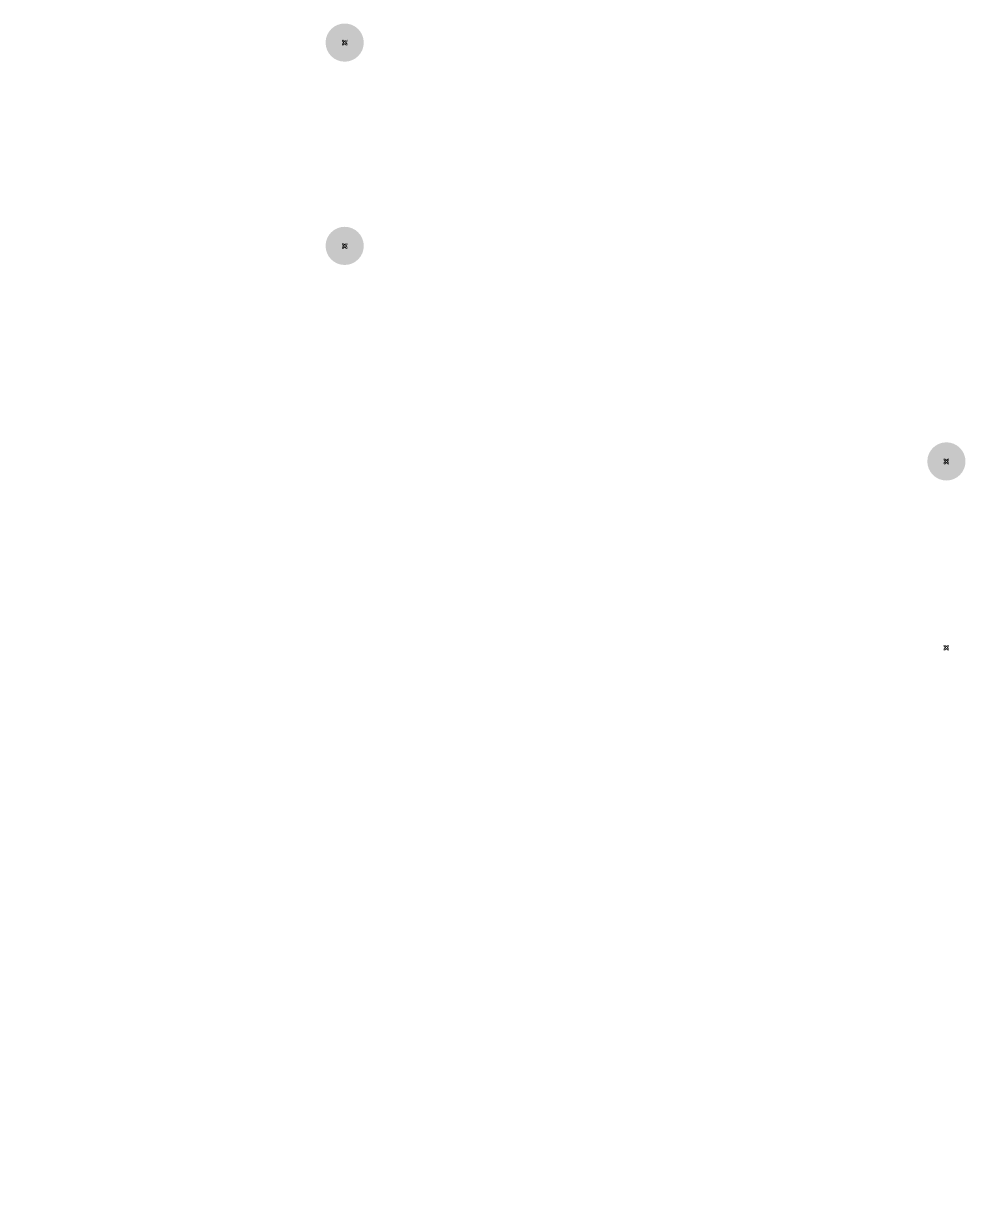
# Model space of a CAD drawing. Header units: millimetres. Extents: x 0 to 418, y 0 to 122.
# Drawn here: x 133.3 to 231, y 0 to 121.7 of the extents above; entities that cross this region are included whole.
import ezdxf

# ---------------------------------------------------------------- set-up
doc = ezdxf.new("R2010")
doc.units = ezdxf.units.MM
for name, color, linetype in [('BottomLayer', 5, 'Continuous'), ('BottomSolder', 6, 'Continuous'), ('DrillDrawing', 1, 'Continuous'), ('MultiLayer', 9, 'Continuous'), ('PadHoleLayer', 156, 'Continuous'), ('TopLayer', 1, 'Continuous'), ('TopSolder', 216, 'Continuous')]:
    doc.layers.add(name, color=color, linetype=linetype)

# ---------------------------------------------------------------- blocks, each defined once
blk = doc.blocks.new('M2_M_____________3')
at = {"layer": 'BottomLayer'}
h = blk.add_hatch(color=5, dxfattribs=at)
edge = h.paths.add_edge_path()
edge.add_arc((0, 0), 1.91, 0, 360)
at = {"layer": 'BottomSolder'}
h = blk.add_hatch(color=6, dxfattribs=at)
edge = h.paths.add_edge_path()
edge.add_arc((0, 0), 1.98, 0, 360)
at = {"layer": 'MultiLayer'}
h = blk.add_hatch(color=9, dxfattribs=at)
edge = h.paths.add_edge_path()
edge.add_arc((0, 0), 1.91, 0, 360)
at = {"layer": 'PadHoleLayer'}
h = blk.add_hatch(color=156, dxfattribs=at)
edge = h.paths.add_edge_path()
edge.add_arc((0, 0), 1.13, 0, 360)
at = {"layer": 'TopLayer'}
h = blk.add_hatch(color=1, dxfattribs=at)
edge = h.paths.add_edge_path()
edge.add_arc((0, 0), 1.91, 0, 360)
at = {"layer": 'TopSolder'}
h = blk.add_hatch(color=216, dxfattribs=at)
edge = h.paths.add_edge_path()
edge.add_arc((0, 0), 1.98, 0, 360)
blk = doc.blocks.new('M2_M_____________8')
at = {"layer": 'BottomLayer'}
h = blk.add_hatch(color=5, dxfattribs=at)
edge = h.paths.add_edge_path()
edge.add_arc((124.8, 0), 1.91, 0, 360)
at = {"layer": 'BottomSolder'}
h = blk.add_hatch(color=6, dxfattribs=at)
edge = h.paths.add_edge_path()
edge.add_arc((124.8, 0), 1.98, 0, 360)
at = {"layer": 'MultiLayer'}
h = blk.add_hatch(color=9, dxfattribs=at)
edge = h.paths.add_edge_path()
edge.add_arc((124.8, 0), 1.91, 0, 360)
at = {"layer": 'PadHoleLayer'}
h = blk.add_hatch(color=156, dxfattribs=at)
edge = h.paths.add_edge_path()
edge.add_arc((124.8, 0), 1.13, 0, 360)
at = {"layer": 'TopLayer'}
h = blk.add_hatch(color=1, dxfattribs=at)
edge = h.paths.add_edge_path()
edge.add_arc((124.8, 0), 1.91, 0, 360)
at = {"layer": 'TopSolder'}
h = blk.add_hatch(color=216, dxfattribs=at)
edge = h.paths.add_edge_path()
edge.add_arc((124.8, 0), 1.98, 0, 360)
blk = doc.blocks.new('M2_M_____________10')
at = {"layer": 'BottomLayer'}
h = blk.add_hatch(color=5, dxfattribs=at)
edge = h.paths.add_edge_path()
edge.add_arc((0, 0), 1.91, 0, 360)
at = {"layer": 'BottomSolder'}
h = blk.add_hatch(color=6, dxfattribs=at)
edge = h.paths.add_edge_path()
edge.add_arc((0, 0), 1.98, 0, 360)
at = {"layer": 'MultiLayer'}
h = blk.add_hatch(color=9, dxfattribs=at)
edge = h.paths.add_edge_path()
edge.add_arc((0, 0), 1.91, 0, 360)
at = {"layer": 'PadHoleLayer'}
h = blk.add_hatch(color=156, dxfattribs=at)
edge = h.paths.add_edge_path()
edge.add_arc((0, 0), 1.13, 0, 360)
at = {"layer": 'TopLayer'}
h = blk.add_hatch(color=1, dxfattribs=at)
edge = h.paths.add_edge_path()
edge.add_arc((0, 0), 1.91, 0, 360)
at = {"layer": 'TopSolder'}
h = blk.add_hatch(color=216, dxfattribs=at)
edge = h.paths.add_edge_path()
edge.add_arc((0, 0), 1.98, 0, 360)
blk = doc.blocks.new('M2_M_____________11')
at = {"layer": 'BottomLayer'}
h = blk.add_hatch(color=5, dxfattribs=at)
edge = h.paths.add_edge_path()
edge.add_arc((0, 0), 1.91, 0, 360)
at = {"layer": 'BottomSolder'}
h = blk.add_hatch(color=6, dxfattribs=at)
edge = h.paths.add_edge_path()
edge.add_arc((0, 0), 1.98, 0, 360)
at = {"layer": 'MultiLayer'}
h = blk.add_hatch(color=9, dxfattribs=at)
edge = h.paths.add_edge_path()
edge.add_arc((0, 0), 1.91, 0, 360)
at = {"layer": 'PadHoleLayer'}
h = blk.add_hatch(color=156, dxfattribs=at)
edge = h.paths.add_edge_path()
edge.add_arc((0, 0), 1.13, 0, 360)
at = {"layer": 'TopLayer'}
h = blk.add_hatch(color=1, dxfattribs=at)
edge = h.paths.add_edge_path()
edge.add_arc((0, 0), 1.91, 0, 360)
at = {"layer": 'TopSolder'}
h = blk.add_hatch(color=216, dxfattribs=at)
edge = h.paths.add_edge_path()
edge.add_arc((0, 0), 1.98, 0, 360)

msp = doc.modelspace()

# ---------------------------------------------------------------- linework, layer by layer
at = {"layer": 'DrillDrawing', "const_width": 0.0508}
for points in [[(166.33, 119.89), (166.33, 120.02)], [(166.33, 120.02), (166.45, 120.02)], [(166.33, 119.89), (166.45, 119.76)], [(166.33, 119.63), (166.45, 119.76)], [(166.33, 119.51), (166.33, 119.63)], [(166.33, 119.51), (166.45, 119.51)], [(166.43, 119.84), (166.43, 119.91)], [(166.43, 119.91), (166.51, 119.91)], [(166.43, 119.84), (166.51, 119.76)], [(166.43, 119.68), (166.51, 119.76)], [(166.43, 119.61), (166.43, 119.68)], [(166.43, 119.61), (166.51, 119.61)], [(166.45, 120.02), (166.58, 119.89)], [(166.45, 119.51), (166.58, 119.63)], [(166.51, 119.91), (166.58, 119.84)], [(166.51, 119.61), (166.58, 119.68)], [(166.58, 119.89), (166.71, 120.02)], [(166.58, 119.84), (166.66, 119.91)], [(166.58, 119.68), (166.66, 119.61)], [(166.58, 119.63), (166.71, 119.51)], [(166.66, 119.91), (166.73, 119.91)], [(166.66, 119.76), (166.73, 119.84)], [(166.66, 119.76), (166.73, 119.68)], [(166.66, 119.61), (166.73, 119.61)], [(166.71, 120.02), (166.84, 120.02)], [(166.71, 119.76), (166.84, 119.89)], [(166.71, 119.76), (166.84, 119.63)], [(166.71, 119.51), (166.84, 119.51)], [(166.73, 119.84), (166.73, 119.91)], [(166.73, 119.61), (166.73, 119.68)], [(166.84, 119.89), (166.84, 120.02)], [(166.84, 119.51), (166.84, 119.63)], [(166.33, 98.81), (166.33, 98.93)], [(166.33, 98.93), (166.45, 98.93)], [(166.33, 98.81), (166.45, 98.68)], [(166.33, 98.55), (166.45, 98.68)], [(166.43, 98.76), (166.43, 98.83)], [(166.43, 98.83), (166.51, 98.83)], [(166.43, 98.76), (166.51, 98.68)], [(166.43, 98.6), (166.51, 98.68)], [(166.43, 98.53), (166.43, 98.6)], [(166.45, 98.93), (166.58, 98.81)], [(166.51, 98.83), (166.58, 98.76)], [(166.51, 98.53), (166.58, 98.6)], [(166.58, 98.81), (166.71, 98.93)], [(166.58, 98.76), (166.66, 98.83)], [(166.58, 98.6), (166.66, 98.53)], [(166.66, 98.83), (166.73, 98.83)], [(166.66, 98.68), (166.73, 98.76)], [(166.66, 98.68), (166.73, 98.6)], [(166.71, 98.93), (166.84, 98.93)], [(166.71, 98.68), (166.84, 98.81)], [(166.71, 98.68), (166.84, 98.55)], [(166.73, 98.76), (166.73, 98.83)], [(166.73, 98.53), (166.73, 98.6)], [(166.84, 98.81), (166.84, 98.93)], [(166.33, 98.42), (166.33, 98.55)], [(166.33, 98.42), (166.45, 98.42)], [(166.43, 98.53), (166.51, 98.53)], [(166.45, 98.42), (166.58, 98.55)], [(166.58, 98.55), (166.71, 98.42)], [(166.66, 98.53), (166.73, 98.53)], [(166.71, 98.42), (166.84, 98.42)], [(166.84, 98.42), (166.84, 98.55)], [(228.73, 76.45), (228.73, 76.58)], [(228.73, 76.58), (228.85, 76.58)], [(228.73, 76.45), (228.85, 76.33)], [(228.73, 76.2), (228.85, 76.33)], [(228.73, 76.07), (228.73, 76.2)], [(228.73, 76.07), (228.85, 76.07)], [(228.83, 76.4), (228.83, 76.48)], [(228.83, 76.48), (228.9, 76.48)], [(228.83, 76.4), (228.9, 76.33)], [(228.83, 76.25), (228.9, 76.33)], [(228.83, 76.17), (228.83, 76.25)], [(228.83, 76.17), (228.9, 76.17)], [(228.85, 76.58), (228.98, 76.45)], [(228.85, 76.07), (228.98, 76.2)], [(228.9, 76.48), (228.98, 76.4)], [(228.9, 76.17), (228.98, 76.25)], [(228.98, 76.45), (229.11, 76.58)], [(228.98, 76.4), (229.06, 76.48)], [(228.98, 76.25), (229.06, 76.17)], [(228.98, 76.2), (229.11, 76.07)], [(229.06, 76.48), (229.13, 76.48)], [(229.06, 76.33), (229.13, 76.4)], [(229.06, 76.33), (229.13, 76.25)], [(229.06, 76.17), (229.13, 76.17)], [(229.11, 76.58), (229.24, 76.58)], [(229.11, 76.33), (229.24, 76.45)], [(229.11, 76.33), (229.24, 76.2)], [(229.11, 76.07), (229.24, 76.07)], [(229.13, 76.4), (229.13, 76.48)], [(229.13, 76.17), (229.13, 76.25)], [(229.24, 76.45), (229.24, 76.58)], [(229.24, 76.07), (229.24, 76.2)], [(228.73, 57.15), (228.73, 57.28)], [(228.73, 57.28), (228.85, 57.28)], [(228.85, 57.28), (228.98, 57.15)], [(228.98, 57.15), (229.11, 57.28)], [(229.11, 57.28), (229.24, 57.28)], [(229.24, 57.15), (229.24, 57.28)], [(228.73, 57.15), (228.85, 57.02)], [(228.73, 56.9), (228.85, 57.02)], [(228.73, 56.77), (228.73, 56.9)], [(228.73, 56.77), (228.85, 56.77)], [(228.83, 57.1), (228.83, 57.18)], [(228.83, 57.18), (228.9, 57.18)], [(228.83, 57.1), (228.9, 57.02)], [(228.83, 56.95), (228.9, 57.02)], [(228.83, 56.87), (228.83, 56.95)], [(228.83, 56.87), (228.9, 56.87)], [(228.85, 56.77), (228.98, 56.9)], [(228.9, 57.18), (228.98, 57.1)], [(228.9, 56.87), (228.98, 56.95)], [(228.98, 57.1), (229.06, 57.18)], [(228.98, 56.95), (229.06, 56.87)], [(228.98, 56.9), (229.11, 56.77)], [(229.06, 57.18), (229.13, 57.18)], [(229.06, 57.02), (229.13, 57.1)], [(229.06, 57.02), (229.13, 56.95)], [(229.06, 56.87), (229.13, 56.87)], [(229.11, 57.02), (229.24, 57.15)], [(229.11, 57.02), (229.24, 56.9)], [(229.11, 56.77), (229.24, 56.77)], [(229.13, 57.1), (229.13, 57.18)], [(229.13, 56.87), (229.13, 56.95)], [(229.24, 56.77), (229.24, 56.9)]]:
    msp.add_lwpolyline(points, dxfattribs=at)
at = {"layer": 'DrillDrawing', "const_width": 0.0254}
for points in [[(166.31, 120.02, 1), (166.34, 120.02, 1)], [(166.31, 120.02, 1), (166.34, 120.02, 1)], [(166.31, 119.89, 1), (166.34, 119.89, 1)], [(166.31, 119.89, 1), (166.34, 119.89, 1)], [(166.31, 119.63, 1), (166.34, 119.63, 1)], [(166.31, 119.63, 1), (166.34, 119.63, 1)], [(166.31, 119.51, 1), (166.34, 119.51, 1)], [(166.31, 119.51, 1), (166.34, 119.51, 1)], [(166.42, 119.91, 1), (166.44, 119.91, 1)], [(166.42, 119.91, 1), (166.44, 119.91, 1)], [(166.42, 119.84, 1), (166.44, 119.84, 1)], [(166.42, 119.84, 1), (166.44, 119.84, 1)], [(166.42, 119.68, 1), (166.44, 119.68, 1)], [(166.42, 119.68, 1), (166.44, 119.68, 1)], [(166.42, 119.61, 1), (166.44, 119.61, 1)], [(166.42, 119.61, 1), (166.44, 119.61, 1)], [(166.44, 120.02, 1), (166.47, 120.02, 1)], [(166.44, 120.02, 1), (166.47, 120.02, 1)], [(166.44, 119.76, 1), (166.47, 119.76, 1)], [(166.44, 119.76, 1), (166.47, 119.76, 1)], [(166.44, 119.51, 1), (166.47, 119.51, 1)], [(166.44, 119.51, 1), (166.47, 119.51, 1)], [(166.49, 119.91, 1), (166.52, 119.91, 1)], [(166.49, 119.91, 1), (166.52, 119.91, 1)], [(166.49, 119.76, 1), (166.52, 119.76, 1)], [(166.49, 119.76, 1), (166.52, 119.76, 1)], [(166.49, 119.61, 1), (166.52, 119.61, 1)], [(166.49, 119.61, 1), (166.52, 119.61, 1)], [(166.57, 119.89, 1), (166.59, 119.89, 1)], [(166.57, 119.89, 1), (166.59, 119.89, 1)], [(166.57, 119.84, 1), (166.59, 119.84, 1)], [(166.57, 119.84, 1), (166.59, 119.84, 1)], [(166.57, 119.68, 1), (166.59, 119.68, 1)], [(166.57, 119.68, 1), (166.59, 119.68, 1)], [(166.57, 119.63, 1), (166.59, 119.63, 1)], [(166.57, 119.63, 1), (166.59, 119.63, 1)], [(166.65, 119.91, 1), (166.67, 119.91, 1)], [(166.65, 119.91, 1), (166.67, 119.91, 1)], [(166.65, 119.76, 1), (166.67, 119.76, 1)], [(166.65, 119.76, 1), (166.67, 119.76, 1)], [(166.65, 119.61, 1), (166.67, 119.61, 1)], [(166.65, 119.61, 1), (166.67, 119.61, 1)], [(166.7, 120.02, 1), (166.72, 120.02, 1)], [(166.7, 120.02, 1), (166.72, 120.02, 1)], [(166.7, 119.76, 1), (166.72, 119.76, 1)], [(166.7, 119.76, 1), (166.72, 119.76, 1)], [(166.7, 119.51, 1), (166.72, 119.51, 1)], [(166.7, 119.51, 1), (166.72, 119.51, 1)], [(166.72, 119.91, 1), (166.75, 119.91, 1)], [(166.72, 119.91, 1), (166.75, 119.91, 1)], [(166.72, 119.84, 1), (166.75, 119.84, 1)], [(166.72, 119.84, 1), (166.75, 119.84, 1)], [(166.72, 119.68, 1), (166.75, 119.68, 1)], [(166.72, 119.68, 1), (166.75, 119.68, 1)], [(166.72, 119.61, 1), (166.75, 119.61, 1)], [(166.72, 119.61, 1), (166.75, 119.61, 1)], [(166.82, 120.02, 1), (166.85, 120.02, 1)], [(166.82, 120.02, 1), (166.85, 120.02, 1)], [(166.82, 119.89, 1), (166.85, 119.89, 1)], [(166.82, 119.89, 1), (166.85, 119.89, 1)], [(166.82, 119.63, 1), (166.85, 119.63, 1)], [(166.82, 119.63, 1), (166.85, 119.63, 1)], [(166.82, 119.51, 1), (166.85, 119.51, 1)], [(166.82, 119.51, 1), (166.85, 119.51, 1)], [(166.31, 98.93, 1), (166.34, 98.93, 1)], [(166.31, 98.93, 1), (166.34, 98.93, 1)], [(166.31, 98.81, 1), (166.34, 98.81, 1)], [(166.31, 98.81, 1), (166.34, 98.81, 1)], [(166.42, 98.83, 1), (166.44, 98.83, 1)], [(166.42, 98.83, 1), (166.44, 98.83, 1)], [(166.42, 98.76, 1), (166.44, 98.76, 1)], [(166.42, 98.76, 1), (166.44, 98.76, 1)], [(166.42, 98.6, 1), (166.44, 98.6, 1)], [(166.42, 98.6, 1), (166.44, 98.6, 1)], [(166.44, 98.93, 1), (166.47, 98.93, 1)], [(166.44, 98.93, 1), (166.47, 98.93, 1)], [(166.44, 98.68, 1), (166.47, 98.68, 1)], [(166.44, 98.68, 1), (166.47, 98.68, 1)], [(166.49, 98.83, 1), (166.52, 98.83, 1)], [(166.49, 98.83, 1), (166.52, 98.83, 1)], [(166.49, 98.68, 1), (166.52, 98.68, 1)], [(166.49, 98.68, 1), (166.52, 98.68, 1)], [(166.57, 98.81, 1), (166.59, 98.81, 1)], [(166.57, 98.81, 1), (166.59, 98.81, 1)], [(166.57, 98.76, 1), (166.59, 98.76, 1)], [(166.57, 98.76, 1), (166.59, 98.76, 1)], [(166.57, 98.6, 1), (166.59, 98.6, 1)], [(166.57, 98.6, 1), (166.59, 98.6, 1)], [(166.65, 98.83, 1), (166.67, 98.83, 1)], [(166.65, 98.83, 1), (166.67, 98.83, 1)], [(166.65, 98.68, 1), (166.67, 98.68, 1)], [(166.65, 98.68, 1), (166.67, 98.68, 1)], [(166.7, 98.93, 1), (166.72, 98.93, 1)], [(166.7, 98.93, 1), (166.72, 98.93, 1)], [(166.7, 98.68, 1), (166.72, 98.68, 1)], [(166.7, 98.68, 1), (166.72, 98.68, 1)], [(166.72, 98.83, 1), (166.75, 98.83, 1)], [(166.72, 98.83, 1), (166.75, 98.83, 1)], [(166.72, 98.76, 1), (166.75, 98.76, 1)], [(166.72, 98.76, 1), (166.75, 98.76, 1)], [(166.72, 98.6, 1), (166.75, 98.6, 1)], [(166.72, 98.6, 1), (166.75, 98.6, 1)], [(166.82, 98.93, 1), (166.85, 98.93, 1)], [(166.82, 98.93, 1), (166.85, 98.93, 1)], [(166.82, 98.81, 1), (166.85, 98.81, 1)], [(166.82, 98.81, 1), (166.85, 98.81, 1)], [(166.31, 98.55, 1), (166.34, 98.55, 1)], [(166.31, 98.55, 1), (166.34, 98.55, 1)], [(166.31, 98.42, 1), (166.34, 98.42, 1)], [(166.31, 98.42, 1), (166.34, 98.42, 1)], [(166.42, 98.53, 1), (166.44, 98.53, 1)], [(166.42, 98.53, 1), (166.44, 98.53, 1)], [(166.44, 98.42, 1), (166.47, 98.42, 1)], [(166.44, 98.42, 1), (166.47, 98.42, 1)], [(166.49, 98.53, 1), (166.52, 98.53, 1)], [(166.49, 98.53, 1), (166.52, 98.53, 1)], [(166.57, 98.55, 1), (166.59, 98.55, 1)], [(166.57, 98.55, 1), (166.59, 98.55, 1)], [(166.65, 98.53, 1), (166.67, 98.53, 1)], [(166.65, 98.53, 1), (166.67, 98.53, 1)], [(166.7, 98.42, 1), (166.72, 98.42, 1)], [(166.7, 98.42, 1), (166.72, 98.42, 1)], [(166.72, 98.53, 1), (166.75, 98.53, 1)], [(166.72, 98.53, 1), (166.75, 98.53, 1)], [(166.82, 98.55, 1), (166.85, 98.55, 1)], [(166.82, 98.55, 1), (166.85, 98.55, 1)], [(166.82, 98.42, 1), (166.85, 98.42, 1)], [(166.82, 98.42, 1), (166.85, 98.42, 1)], [(228.71, 76.58, 1), (228.74, 76.58, 1)], [(228.71, 76.58, 1), (228.74, 76.58, 1)], [(228.71, 76.45, 1), (228.74, 76.45, 1)], [(228.71, 76.45, 1), (228.74, 76.45, 1)], [(228.71, 76.2, 1), (228.74, 76.2, 1)], [(228.71, 76.2, 1), (228.74, 76.2, 1)], [(228.71, 76.07, 1), (228.74, 76.07, 1)], [(228.71, 76.07, 1), (228.74, 76.07, 1)], [(228.82, 76.48, 1), (228.84, 76.48, 1)], [(228.82, 76.48, 1), (228.84, 76.48, 1)], [(228.82, 76.4, 1), (228.84, 76.4, 1)], [(228.82, 76.4, 1), (228.84, 76.4, 1)], [(228.82, 76.25, 1), (228.84, 76.25, 1)], [(228.82, 76.25, 1), (228.84, 76.25, 1)], [(228.82, 76.17, 1), (228.84, 76.17, 1)], [(228.82, 76.17, 1), (228.84, 76.17, 1)], [(228.84, 76.58, 1), (228.87, 76.58, 1)], [(228.84, 76.58, 1), (228.87, 76.58, 1)], [(228.84, 76.33, 1), (228.87, 76.33, 1)], [(228.84, 76.33, 1), (228.87, 76.33, 1)], [(228.84, 76.07, 1), (228.87, 76.07, 1)], [(228.84, 76.07, 1), (228.87, 76.07, 1)], [(228.89, 76.48, 1), (228.92, 76.48, 1)], [(228.89, 76.48, 1), (228.92, 76.48, 1)], [(228.89, 76.33, 1), (228.92, 76.33, 1)], [(228.89, 76.33, 1), (228.92, 76.33, 1)], [(228.89, 76.17, 1), (228.92, 76.17, 1)], [(228.89, 76.17, 1), (228.92, 76.17, 1)], [(228.97, 76.45, 1), (228.99, 76.45, 1)], [(228.97, 76.45, 1), (228.99, 76.45, 1)], [(228.97, 76.4, 1), (228.99, 76.4, 1)], [(228.97, 76.4, 1), (228.99, 76.4, 1)], [(228.97, 76.25, 1), (228.99, 76.25, 1)], [(228.97, 76.25, 1), (228.99, 76.25, 1)], [(228.97, 76.2, 1), (228.99, 76.2, 1)], [(228.97, 76.2, 1), (228.99, 76.2, 1)], [(229.04, 76.48, 1), (229.07, 76.48, 1)], [(229.04, 76.48, 1), (229.07, 76.48, 1)], [(229.04, 76.33, 1), (229.07, 76.33, 1)], [(229.04, 76.33, 1), (229.07, 76.33, 1)], [(229.04, 76.17, 1), (229.07, 76.17, 1)], [(229.04, 76.17, 1), (229.07, 76.17, 1)], [(229.1, 76.58, 1), (229.12, 76.58, 1)], [(229.1, 76.58, 1), (229.12, 76.58, 1)], [(229.1, 76.33, 1), (229.12, 76.33, 1)], [(229.1, 76.33, 1), (229.12, 76.33, 1)], [(229.1, 76.07, 1), (229.12, 76.07, 1)], [(229.1, 76.07, 1), (229.12, 76.07, 1)], [(229.12, 76.48, 1), (229.15, 76.48, 1)], [(229.12, 76.48, 1), (229.15, 76.48, 1)], [(229.12, 76.4, 1), (229.15, 76.4, 1)], [(229.12, 76.4, 1), (229.15, 76.4, 1)], [(229.12, 76.25, 1), (229.15, 76.25, 1)], [(229.12, 76.25, 1), (229.15, 76.25, 1)], [(229.12, 76.17, 1), (229.15, 76.17, 1)], [(229.12, 76.17, 1), (229.15, 76.17, 1)], [(229.22, 76.58, 1), (229.25, 76.58, 1)], [(229.22, 76.58, 1), (229.25, 76.58, 1)], [(229.22, 76.45, 1), (229.25, 76.45, 1)], [(229.22, 76.45, 1), (229.25, 76.45, 1)], [(229.22, 76.2, 1), (229.25, 76.2, 1)], [(229.22, 76.2, 1), (229.25, 76.2, 1)], [(229.22, 76.07, 1), (229.25, 76.07, 1)], [(229.22, 76.07, 1), (229.25, 76.07, 1)], [(228.71, 57.28, 1), (228.74, 57.28, 1)], [(228.71, 57.28, 1), (228.74, 57.28, 1)], [(228.84, 57.28, 1), (228.87, 57.28, 1)], [(228.84, 57.28, 1), (228.87, 57.28, 1)], [(229.1, 57.28, 1), (229.12, 57.28, 1)], [(229.1, 57.28, 1), (229.12, 57.28, 1)], [(229.22, 57.28, 1), (229.25, 57.28, 1)], [(229.22, 57.28, 1), (229.25, 57.28, 1)], [(228.71, 57.15, 1), (228.74, 57.15, 1)], [(228.71, 57.15, 1), (228.74, 57.15, 1)], [(228.71, 56.9, 1), (228.74, 56.9, 1)], [(228.71, 56.9, 1), (228.74, 56.9, 1)], [(228.71, 56.77, 1), (228.74, 56.77, 1)], [(228.71, 56.77, 1), (228.74, 56.77, 1)], [(228.82, 57.18, 1), (228.84, 57.18, 1)], [(228.82, 57.18, 1), (228.84, 57.18, 1)], [(228.82, 57.1, 1), (228.84, 57.1, 1)], [(228.82, 57.1, 1), (228.84, 57.1, 1)], [(228.82, 56.95, 1), (228.84, 56.95, 1)], [(228.82, 56.95, 1), (228.84, 56.95, 1)], [(228.82, 56.87, 1), (228.84, 56.87, 1)], [(228.82, 56.87, 1), (228.84, 56.87, 1)], [(228.84, 57.02, 1), (228.87, 57.02, 1)], [(228.84, 57.02, 1), (228.87, 57.02, 1)], [(228.84, 56.77, 1), (228.87, 56.77, 1)], [(228.84, 56.77, 1), (228.87, 56.77, 1)], [(228.89, 57.18, 1), (228.92, 57.18, 1)], [(228.89, 57.18, 1), (228.92, 57.18, 1)], [(228.89, 57.02, 1), (228.92, 57.02, 1)], [(228.89, 57.02, 1), (228.92, 57.02, 1)], [(228.89, 56.87, 1), (228.92, 56.87, 1)], [(228.89, 56.87, 1), (228.92, 56.87, 1)], [(228.97, 57.15, 1), (228.99, 57.15, 1)], [(228.97, 57.15, 1), (228.99, 57.15, 1)], [(228.97, 57.1, 1), (228.99, 57.1, 1)], [(228.97, 57.1, 1), (228.99, 57.1, 1)], [(228.97, 56.95, 1), (228.99, 56.95, 1)], [(228.97, 56.95, 1), (228.99, 56.95, 1)], [(228.97, 56.9, 1), (228.99, 56.9, 1)], [(228.97, 56.9, 1), (228.99, 56.9, 1)], [(229.04, 57.18, 1), (229.07, 57.18, 1)], [(229.04, 57.18, 1), (229.07, 57.18, 1)], [(229.04, 57.02, 1), (229.07, 57.02, 1)], [(229.04, 57.02, 1), (229.07, 57.02, 1)], [(229.04, 56.87, 1), (229.07, 56.87, 1)], [(229.04, 56.87, 1), (229.07, 56.87, 1)], [(229.1, 57.02, 1), (229.12, 57.02, 1)], [(229.1, 57.02, 1), (229.12, 57.02, 1)], [(229.1, 56.77, 1), (229.12, 56.77, 1)], [(229.1, 56.77, 1), (229.12, 56.77, 1)], [(229.12, 57.18, 1), (229.15, 57.18, 1)], [(229.12, 57.18, 1), (229.15, 57.18, 1)], [(229.12, 57.1, 1), (229.15, 57.1, 1)], [(229.12, 57.1, 1), (229.15, 57.1, 1)], [(229.12, 56.95, 1), (229.15, 56.95, 1)], [(229.12, 56.95, 1), (229.15, 56.95, 1)], [(229.12, 56.87, 1), (229.15, 56.87, 1)], [(229.12, 56.87, 1), (229.15, 56.87, 1)], [(229.22, 57.15, 1), (229.25, 57.15, 1)], [(229.22, 57.15, 1), (229.25, 57.15, 1)], [(229.22, 56.9, 1), (229.25, 56.9, 1)], [(229.22, 56.9, 1), (229.25, 56.9, 1)], [(229.22, 56.77, 1), (229.25, 56.77, 1)], [(229.22, 56.77, 1), (229.25, 56.77, 1)]]:
    msp.add_lwpolyline(points, format="xyb", close=True, dxfattribs=at)

# ---------------------------------------------------------------- block references
for name, p in [('M2_M_____________8', (41.78, 119.76)), ('M2_M_____________11', (166.58, 98.68)), ('M2_M_____________10', (228.98, 76.33))]:
    msp.add_blockref(name, p)
at = {"rotation": 360}
msp.add_blockref('M2_M_____________3', (228.98, 57.02), dxfattribs=at)

doc.saveas('drawing.dxf')
